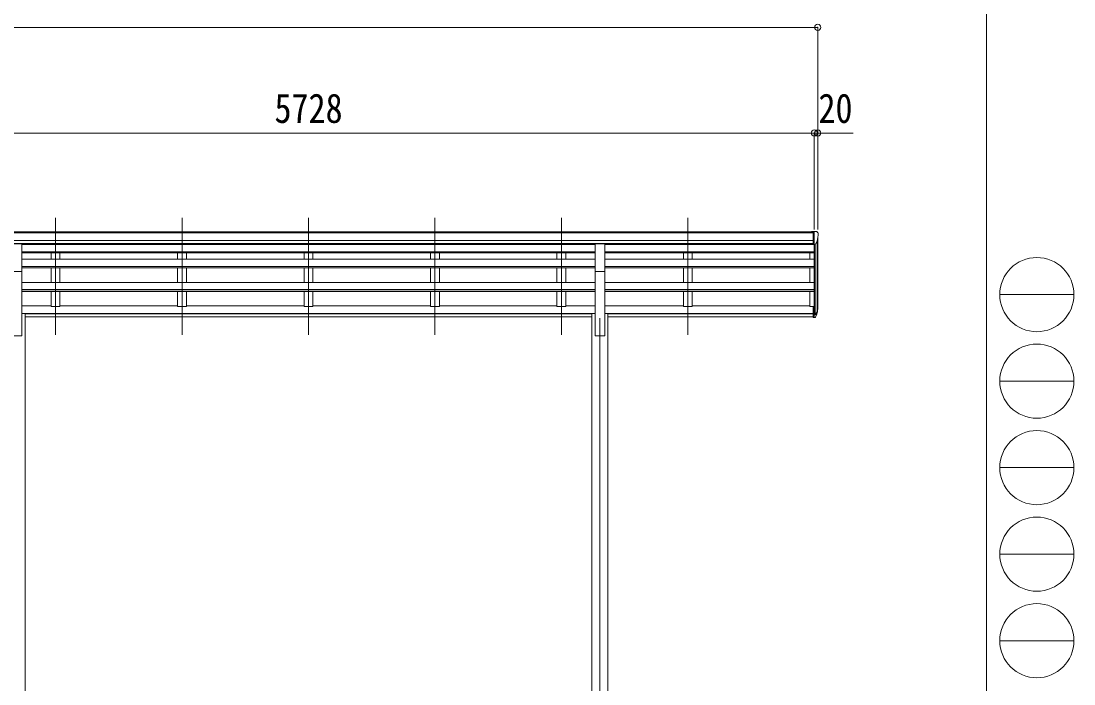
# Model space of a CAD drawing. Units: millimetres at full size. Extents: x -9783 to 9892, y -6828 to 6752.
# Drawn here: x 3930 to 9892, y -3468 to 286 of the extents above; entities that cross this region are included whole.
import ezdxf
from ezdxf.enums import TextEntityAlignment as Align

# ---------------------------------------------------------------- set-up
doc = ezdxf.new("R2010")
doc.units = ezdxf.units.MM
doc.header["$LTSCALE"] = 35
doc.header["$PDMODE"] = 32
doc.header["$PDSIZE"] = 35
for name, color, linetype, lineweight in [('0-1_本体', 4, 'Continuous', 9), ('0-2_部品', 7, 'Continuous', 9), ('0-8_PARTS2', 2, 'Continuous', 9), ('0-A_寸法', 6, 'Continuous', 9), ('F-0_240', 7, 'Continuous', 9)]:
    doc.layers.add(name, color=color, linetype=linetype, lineweight=lineweight)
doc.styles.add('ＭＳ ゴシック', font='')
doc.styles.get('ＭＳ ゴシック').set_extended_font_data('MS Gothic')

msp = doc.modelspace()

# ---------------------------------------------------------------- linework, layer by layer
at = {"layer": '0-1_本体'}
for p, q in [((8414.86, -907.32), (2709.86, -907.32)), ((8414.86, -912.66), (2709.86, -912.66)), ((8441.36, -1333.05), (8441.36, -944.07)), ((8414.86, -956.2), (2699.86, -956.2)), ((8414.86, -973.86), (2699.86, -973.86)), ((7179.86, -976.24), (3934.86, -976.24)), ((7179.86, -979.24), (3934.86, -979.24)), ((4100.36, -976.24), (4100.36, -979.24)), ((4150.36, -976.24), (4150.36, -979.24)), ((4816.36, -976.24), (4816.36, -979.24)), ((4866.36, -976.24), (4866.36, -979.24)), ((5532.36, -976.24), (5532.36, -979.24)), ((5582.36, -976.24), (5582.36, -979.24)), ((6248.36, -976.32), (6248.36, -979.15)), ((6298.36, -976.32), (6298.36, -979.15)), ((6964.36, -976.32), (6964.36, -978.62)), ((7014.36, -976.32), (7014.36, -978.62)), ((8414.86, -976.24), (7234.86, -976.24)), ((8421.36, -979.24), (7234.86, -979.24)), ((7680.36, -976.32), (7680.36, -978.62)), ((7730.36, -976.32), (7730.36, -978.62)), ((8396.36, -979.24), (8396.36, -976.24)), ((8421.36, -978.7), (8421.36, -1329.19)), ((8427.36, -978.22), (8427.36, -1373.63)), ((8437.07, -962.87), (8437.07, -1355.63)), ((3934.86, -1021.39), (7179.86, -1021.39)), ((3934.86, -1022.79), (7179.86, -1022.79)), ((3934.86, -1026.57), (7179.86, -1026.57)), ((3934.86, -1062.64), (7179.86, -1062.64)), ((4100.36, -1026.57), (4100.36, -1062.64)), ((4150.36, -1026.57), (4150.36, -1062.64)), ((4816.36, -1026.57), (4816.36, -1062.64)), ((4866.36, -1026.57), (4866.36, -1062.64)), ((5532.36, -1026.57), (5532.36, -1062.64)), ((5582.36, -1026.57), (5582.36, -1062.64)), ((6248.36, -1026.57), (6248.36, -1062.64)), ((6298.36, -1026.57), (6298.36, -1062.64)), ((6964.36, -1026.57), (6964.36, -1062.64)), ((7014.36, -1026.57), (7014.36, -1062.64)), ((7234.86, -1021.39), (8421.36, -1021.39)), ((7234.86, -1022.79), (8421.36, -1022.79)), ((7234.86, -1026.57), (8421.36, -1026.57)), ((7234.86, -1062.64), (8421.36, -1062.64)), ((7680.36, -1026.57), (7680.36, -1062.64)), ((7730.36, -1026.57), (7730.36, -1062.64)), ((8396.36, -1062.64), (8396.36, -1026.57)), ((3934.86, -1103.37), (7179.86, -1103.37)), ((3934.86, -1104.85), (7179.86, -1104.85)), ((3934.86, -1495.89), (3934.86, -1107.65)), ((3934.86, -1111.65), (7179.86, -1111.65)), ((4100.36, -1111.65), (4100.36, -1195)), ((4150.36, -1111.65), (4150.36, -1195)), ((4816.36, -1111.65), (4816.36, -1195)), ((4866.36, -1111.65), (4866.36, -1195)), ((5532.36, -1111.65), (5532.36, -1195)), ((5582.36, -1111.65), (5582.36, -1195)), ((6248.36, -1111.65), (6248.36, -1194.7)), ((6298.36, -1111.65), (6298.36, -1194.7)), ((6964.36, -1111.65), (6964.36, -1194.7)), ((7014.36, -1111.65), (7014.36, -1194.7)), ((7179.86, -1495.89), (7179.86, -1107.65)), ((7234.86, -1103.37), (8421.36, -1103.37)), ((7234.86, -1104.85), (8421.36, -1104.85)), ((7234.86, -1495.89), (7234.86, -1107.65)), ((7234.86, -1111.65), (8421.36, -1111.65)), ((7680.36, -1111.65), (7680.36, -1194.7)), ((7730.36, -1111.65), (7730.36, -1194.7)), ((8396.36, -1195), (8396.36, -1111.65)), ((7179.86, -1195), (3934.86, -1195)), ((3934.86, -1234.21), (7179.86, -1234.21)), ((3934.86, -1235.69), (7179.86, -1235.69)), ((3934.86, -1245.35), (7179.86, -1245.35)), ((4100.36, -1245.17), (4100.36, -1331.42)), ((4150.36, -1245.17), (4150.36, -1331.42)), ((4816.36, -1245.17), (4816.36, -1331.42)), ((4866.36, -1245.17), (4866.36, -1331.42)), ((5532.36, -1245.17), (5532.36, -1331.42)), ((5582.36, -1245.17), (5582.36, -1331.42)), ((6248.36, -1245.17), (6248.36, -1331.42)), ((6298.36, -1245.17), (6298.36, -1331.42)), ((6964.36, -1245.17), (6964.36, -1331.42)), ((7014.36, -1245.17), (7014.36, -1331.42)), ((8421.36, -1195), (7234.86, -1195)), ((7234.86, -1234.21), (8421.36, -1234.21)), ((7234.86, -1235.69), (8421.36, -1235.69)), ((7234.86, -1245.35), (8421.36, -1245.35)), ((7680.36, -1245.17), (7680.36, -1331.42)), ((7730.36, -1245.17), (7730.36, -1331.42)), ((8396.36, -1331.42), (8396.36, -1245.35)), ((4100.36, -1326.6), (3934.86, -1326.6)), ((3952.56, -1369.51), (3934.86, -1369.51)), ((3952.56, -1369.51), (3952.56, -4545.89)), ((7162.16, -1370.9), (3952.56, -1370.9)), ((4100.36, -1331.4), (4150.36, -1331.4)), ((4816.36, -1326.6), (4150.36, -1326.6)), ((4816.36, -1331.4), (4866.36, -1331.4)), ((5532.36, -1326.6), (4866.36, -1326.6)), ((5532.36, -1331.4), (5582.36, -1331.4)), ((6248.36, -1326.6), (5582.36, -1326.6)), ((6248.36, -1331.4), (6298.36, -1331.4)), ((6964.36, -1326.6), (6298.36, -1326.6)), ((6964.36, -1331.4), (7014.36, -1331.4)), ((7179.86, -1326.6), (7014.36, -1326.6)), ((7179.86, -1369.51), (7162.16, -1369.51)), ((7162.16, -1369.51), (7162.16, -4545.89)), ((7680.36, -1326.6), (7234.86, -1326.6)), ((7252.56, -1369.51), (7234.86, -1369.51)), ((7252.56, -1369.51), (7252.56, -4545.87)), ((8414.86, -1370.9), (7252.56, -1370.9)), ((7680.36, -1331.4), (7730.36, -1331.4)), ((8396.36, -1326.6), (7730.36, -1326.6)), ((8396.36, -1331.4), (8414.86, -1331.4)), ((7162.16, -1372.28), (3952.56, -1372.28)), ((7162.16, -1389.46), (3952.56, -1389.46)), ((8414.86, -1372.28), (7252.56, -1372.28)), ((8414.86, -1389.46), (7252.56, -1389.46)), ((3934.86, -1495.89), (3879.86, -1495.89)), ((7234.86, -1495.89), (7179.86, -1495.89))]:
    msp.add_line(p, q, dxfattribs=at)
at = {"layer": '0-2_部品'}
for p, q in [((8414.86, -905.71), (8404.86, -905.8)), ((8404.86, -907.32), (8404.86, -905.8)), ((8414.86, -977.7), (8414.86, -905.71)), ((8433.36, -905.71), (8414.86, -905.71)), ((8421.36, -978.7), (8421.36, -905.71)), ((8433.36, -905.71), (8435.69, -905.86)), ((8436.45, -906.28), (8440.51, -912.09)), ((8443.36, -915.08), (8443.36, -915.71)), ((3934.86, -975.58), (3879.86, -975.58)), ((3934.86, -1132.53), (3934.86, -975.58)), ((7234.86, -975.58), (7179.86, -975.58)), ((7179.86, -1132.53), (7179.86, -975.58)), ((7234.86, -1132.53), (7234.86, -975.58)), ((8414.86, -977.7), (8421.36, -977.7)), ((8421.36, -978.7), (8426.57, -978.38)), ((8428.98, -976.88), (8438.26, -960.82)), ((3934.86, -1132.53), (3879.86, -1132.53)), ((7234.86, -1132.53), (7179.86, -1132.53)), ((8414.86, -1331.02), (8414.86, -1392.08)), ((8414.86, -1331.02), (8421.36, -1331.02)), ((8414.86, -1369.33), (8421.36, -1369.33)), ((8421.36, -1331.02), (8421.36, -1392.9)), ((8427.79, -1374.98), (8437.54, -1356.57)), ((8438.96, -1357.06), (8428.8, -1376.23)), ((8414.86, -1374.73), (8421.36, -1374.73)), ((8414.86, -1392.08), (8421.36, -1392.08)), ((8421.36, -1375.73), (8426.49, -1375.73)), ((8421.36, -1377.73), (8426.2, -1377.73)), ((8421.36, -1392.9), (8426.2, -1392.9)), ((8436.38, -1373.92), (8428.8, -1391.4))]:
    msp.add_line(p, q, dxfattribs=at)
for centre, radius, start, end in [((8435.63, -906.85), 1, 35, 86.5), ((8241.36, -915.71), 202, 347.09739, 0), ((8440.36, -915.08), 3, 0, 87), ((8426.38, -975.38), 3, 273.5, 330), ((8308.14, -1337.84), 133.22, 344.28698, 356.72013), ((8353.41, -1330.61), 88.05, 342.78929, 2.77608), ((8352.7, -1334.89), 89.07, 345.58812, 5.50424), ((8426.2, -1374.73), 3, 270, 330), ((8426.2, -1389.9), 3, 270, 330), ((8426.49, -1374.23), 1.5, 270, 330)]:
    msp.add_arc(centre, radius, start, end, dxfattribs=at)
at = {"layer": '0-8_PARTS2'}
for p, q in [((4125.36, -1490.11), (4125.36, -827.59)), ((4841.36, -1490.11), (4841.36, -827.59)), ((5557.36, -1490.11), (5557.36, -827.59)), ((6273.36, -1490.11), (6273.36, -827.59)), ((6989.36, -1490.11), (6989.36, -827.59)), ((7705.36, -1490.11), (7705.36, -827.59)), ((7207.36, -1396.32), (7207.36, -4646.32))]:
    msp.add_line(p, q, dxfattribs=at)
at = {"layer": '0-A_寸法'}
for p, q in [((-3054.64, 250.11), (8441.36, 250.11)), ((8441.36, 250.11), (8441.36, -893.58)), ((2693.36, -347.96), (8421.36, -347.96)), ((8421.36, -347.96), (8421.36, -893.58)), ((8421.36, -347.96), (8441.36, -347.96)), ((8441.36, -347.96), (8441.36, -893.58)), ((8441.36, -347.96), (8641.36, -347.96))]:
    msp.add_line(p, q, dxfattribs=at)
for p in [(8441.36, 250.11), (8421.36, -347.96), (8441.36, -347.96)]:
    msp.add_point(p, dxfattribs=at)
at = {"layer": 'F-0_240', "color": 5}
msp.add_line((9396.97, 6751.9), (9396.97, -6828.1), dxfattribs=at)
at = {"layer": 'F-0_240', "color": 4}
for p, q in [((9471.77, -1263.1), (9891.77, -1263.1)), ((9471.77, -1753.1), (9891.77, -1753.1)), ((9471.77, -2243.1), (9891.77, -2243.1)), ((9471.77, -2733.1), (9891.77, -2733.1)), ((9471.77, -3223.1), (9891.77, -3223.1))]:
    msp.add_line(p, q, dxfattribs=at)
for centre in [(9681.77, -1263.1), (9681.77, -1753.1), (9681.77, -2243.1), (9681.77, -2733.1), (9681.77, -3223.1)]:
    msp.add_circle(centre, 210, dxfattribs=at)

# ---------------------------------------------------------------- texts
at = {"layer": '0-A_寸法', "color": 7, "style": 'ＭＳ ゴシック', "width": 0.85}
for s, p in [('5728', (5364.86, -340.96)), ('20', (8445.11, -340.96))]:
    msp.add_text(s, height=166.8, dxfattribs=at).set_placement(p, align=Align.BOTTOM_LEFT)

doc.saveas('drawing.dxf')
